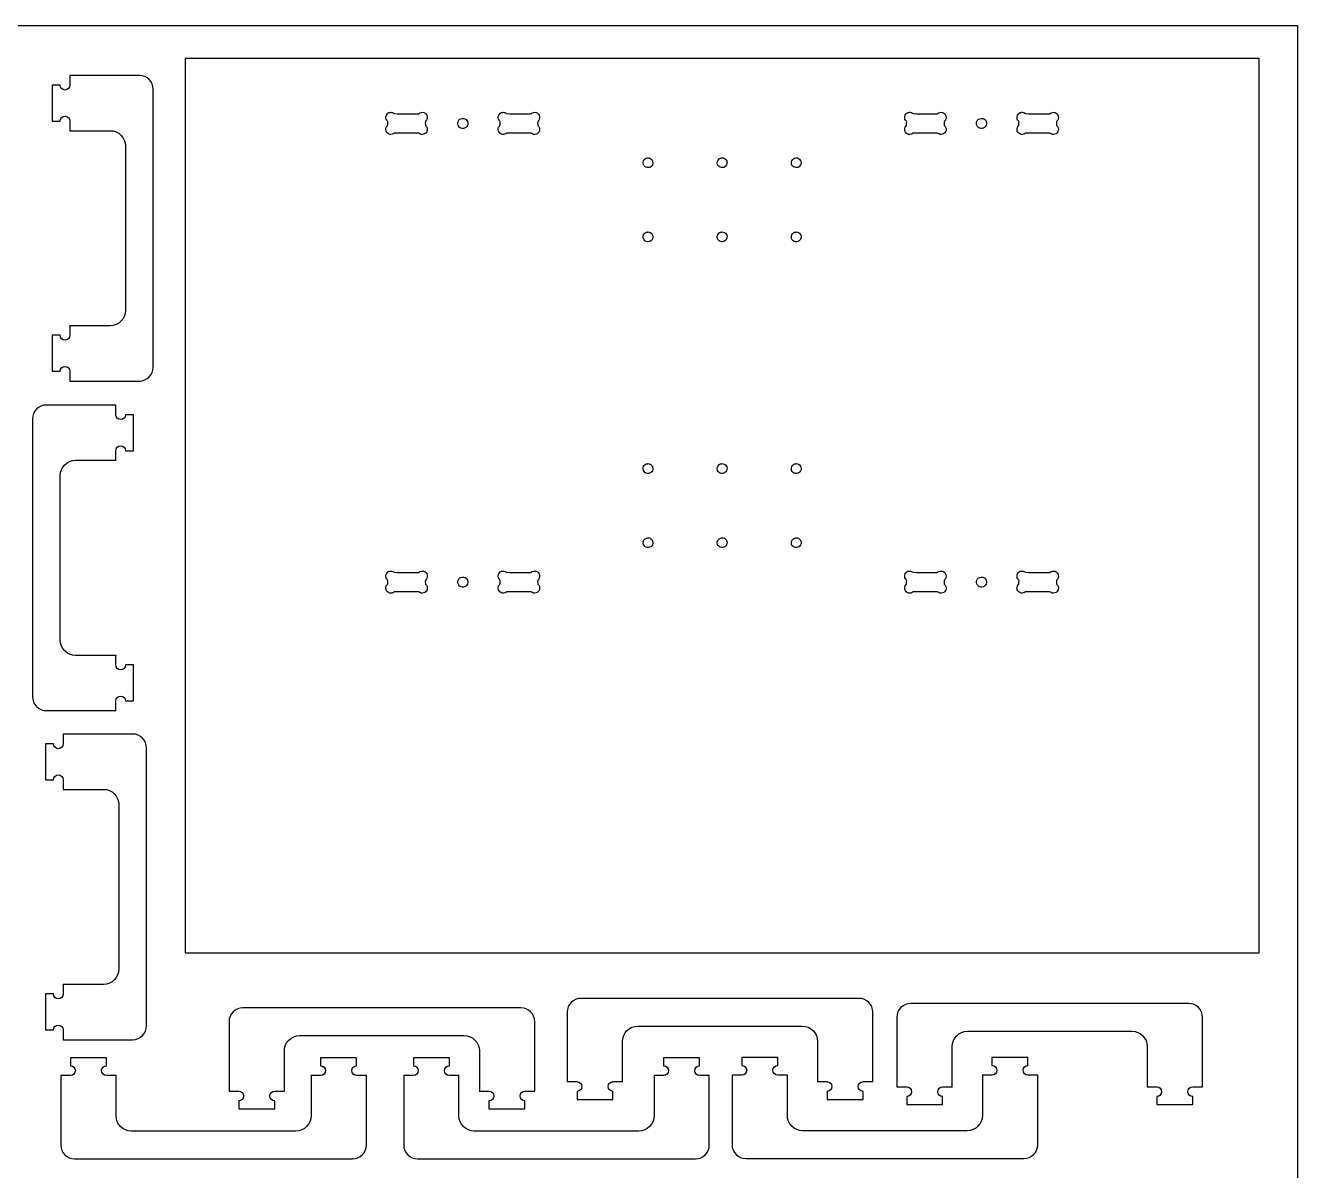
# Model space of a CAD drawing. Extents: x 0 to 4896, y 0 to 5028.
# Drawn here: x 1567 to 2439, y 1682 to 2467 of the extents above; entities that cross this region are included whole.
import ezdxf

# ---------------------------------------------------------------- set-up
doc = ezdxf.new("R2010")
doc.units = 0
doc.layers.add('Layer_1', color=7, linetype='CONTINUOUS')

msp = doc.modelspace()

# ---------------------------------------------------------------- linework, layer by layer
at = {"layer": 'Layer_1', "color": 3}
msp.add_lwpolyline([(0.635, 2467.488066), (2438.984285, 2467.488066), (2438.984285, 1248.338922), (0.635, 1248.338922), (0.635, 2467.488066)], dxfattribs=at)
at = {"layer": 'Layer_1', "color": 7}
for points in [[(2412.743262, 1835.228796), (2412.743262, 2444.590883), (2412.619649, 2444.714214), (2412.566874, 2444.767272), (1676.566822, 2444.767272), (1676.566822, 2444.767272)], [(1645.073644, 2433.244703), (1614.30239, 2433.244703), (1610.148644, 2433.244703), (1597.466142, 2433.244703), (1597.466142, 2426.515396), (1597.430864, 2426.515396)], [(1645.073644, 2433.244703), (1614.30239, 2433.244703), (1610.148644, 2433.244703), (1603.119335, 2433.244703)], [(1676.390433, 2441.212965), (1676.390433, 1831.851161)], [(1590.82517, 2426.515396), (1585.268779, 2426.515396), (1585.268779, 2401.909288), (1590.82517, 2401.909288)], [(1654.580864, 2233.237483), (1654.580864, 2423.737483)], [(1654.580864, 2233.237483), (1654.580864, 2423.737483)], [(1817.536822, 2407.927676), (1817.536822, 2407.928241)], [(1894.53043, 2407.927676), (1894.53043, 2407.928241)], [(2173.171874, 2407.927676), (2173.171874, 2407.928241)], [(2250.165765, 2407.927676), (2250.165765, 2407.928241)], [(1597.430864, 2401.909288), (1597.466142, 2401.909288), (1597.466142, 2395.179981), (1597.474608, 2395.179981), (1597.474608, 2395.338872), (1607.969606, 2395.338872), (1619.038079, 2395.338872), (1625.04405, 2395.338872)], [(1866.634739, 2403.799894), (1866.634739, 2403.800741)], [(2222.269791, 2403.799894), (2222.269791, 2403.800741)], [(1603.119335, 2395.338872), (1607.97017, 2395.338872), (1619.038644, 2395.338872), (1625.044615, 2395.338872)], [(1635.530582, 2384.852341), (1635.530582, 2272.122343)], [(1635.530864, 2384.852341), (1635.530864, 2272.122343)], [(1993.643488, 2376.706561), (1993.643488, 2376.707408)], [(2044.452124, 2376.706561), (2044.452124, 2376.707408)], [(2095.243262, 2376.706561), (2095.243262, 2376.707408)], [(1993.643488, 2325.906561), (1993.643488, 2325.907408)], [(2044.452124, 2325.906561), (2044.452124, 2325.907408)], [(2095.243262, 2325.906561), (2095.243262, 2325.907408)], [(1625.04405, 2261.636094), (1619.038079, 2261.636094), (1607.969606, 2261.636094), (1597.474608, 2261.636094), (1597.474608, 2261.794703), (1597.466142, 2261.794703), (1597.466142, 2255.065396), (1597.430864, 2255.065396)], [(1625.044615, 2261.636094), (1619.038644, 2261.636094), (1607.97017, 2261.636094), (1603.119335, 2261.636094)], [(1590.82517, 2255.065396), (1585.268779, 2255.065396), (1585.268779, 2230.459288), (1585.268779, 2230.459288)], [(1585.268779, 2230.459288), (1590.82517, 2230.459288)], [(1597.430864, 2230.459288), (1597.466142, 2230.459288), (1597.466142, 2223.729981), (1610.148644, 2223.729981), (1632.355864, 2223.729981), (1641.889613, 2223.729981), (1645.073644, 2223.729981)], [(1603.119335, 2223.729981), (1610.148644, 2223.729981), (1632.355864, 2223.729981), (1641.889613, 2223.729981), (1645.073644, 2223.729981)], [(1628.979639, 2200.559254), (1628.944362, 2200.559254), (1628.944362, 2207.288561), (1616.261859, 2207.288561), (1594.054639, 2207.288561), (1584.52089, 2207.288561), (1581.336859, 2207.288561)], [(1623.291168, 2207.288561), (1616.261859, 2207.288561), (1594.054639, 2207.288561), (1584.52089, 2207.288561), (1581.336859, 2207.288561)], [(1571.829639, 2197.781341), (1571.829639, 2007.281341)], [(1571.829639, 2197.781341), (1571.829639, 2007.281341)], [(1641.141724, 2200.559254), (1635.585333, 2200.559254)], [(1635.585333, 2175.953145), (1641.141724, 2175.953145), (1641.141724, 2200.559254), (1641.141724, 2200.559254)], [(1601.366453, 2169.38273), (1607.372424, 2169.38273), (1618.440897, 2169.38273), (1628.935895, 2169.38273), (1628.935895, 2169.223839), (1628.944362, 2169.223839), (1628.944362, 2175.953145), (1628.979639, 2175.953145)], [(1601.365888, 2169.38273), (1607.371859, 2169.38273), (1618.440333, 2169.38273), (1623.291168, 2169.38273)], [(1993.643488, 2167.086005), (1993.643488, 2167.086852)], [(2044.452124, 2167.086005), (2044.452124, 2167.086852)], [(2095.243262, 2167.086005), (2095.243262, 2167.086852)], [(1590.879639, 2046.166201), (1590.879639, 2158.896199)], [(1590.879922, 2046.166201), (1590.879922, 2158.896199)], [(1993.643488, 2116.286005), (1993.643488, 2116.286852)], [(2044.452124, 2116.286005), (2044.452124, 2116.286852)], [(2095.243262, 2116.286005), (2095.243262, 2116.286852)], [(1817.536822, 2093.496843), (1817.536822, 2093.497408)], [(1894.53043, 2093.496843), (1894.53043, 2093.497408)], [(2173.171874, 2093.496843), (2173.171874, 2093.497408)], [(2250.165765, 2093.496843), (2250.165765, 2093.497408)], [(1866.634739, 2089.369061), (1866.634739, 2089.369908)], [(2222.269791, 2089.369061), (2222.269791, 2089.369908)], [(1623.291168, 2035.679952), (1618.440333, 2035.679952), (1607.371859, 2035.679952), (1601.365888, 2035.679952)], [(1628.979639, 2029.109254), (1628.944362, 2029.109254), (1628.944362, 2035.838561), (1628.935895, 2035.838561), (1628.935895, 2035.679952), (1618.440897, 2035.679952), (1607.372424, 2035.679952), (1601.366453, 2035.679952)], [(1635.585333, 2004.503145), (1641.141724, 2004.503145), (1641.141724, 2029.109254), (1635.585333, 2029.109254)], [(1581.336859, 1997.773839), (1612.108113, 1997.773839), (1616.261859, 1997.773839), (1628.944362, 1997.773839), (1628.944362, 2004.503145), (1628.979639, 2004.503145)], [(1581.336859, 1997.773839), (1612.108113, 1997.773839), (1616.261859, 1997.773839), (1623.291168, 1997.773839)], [(1640.48217, 1981.733456), (1609.710917, 1981.733456), (1605.55717, 1981.733456), (1592.874668, 1981.733456), (1592.874668, 1975.00415), (1592.83939, 1975.00415)], [(1640.48217, 1981.733456), (1609.710917, 1981.733456), (1605.55717, 1981.733456), (1598.527862, 1981.733456)], [(1586.233697, 1975.00415), (1580.677306, 1975.00415), (1580.677306, 1950.398041), (1586.233697, 1950.398041)], [(1649.98939, 1781.726236), (1649.98939, 1972.226236)], [(1649.98939, 1781.726236), (1649.98939, 1972.226236)], [(1592.83939, 1950.398041), (1592.874668, 1950.398041), (1592.874668, 1943.668734), (1592.883135, 1943.668734), (1592.883135, 1943.827625), (1603.378415, 1943.827625), (1614.446606, 1943.827625), (1620.452859, 1943.827625)], [(1598.527862, 1943.827625), (1603.378697, 1943.827625), (1614.44717, 1943.827625), (1620.453142, 1943.827625)], [(1630.939108, 1933.341094), (1630.939108, 1820.611096)], [(1630.93939, 1933.341094), (1630.93939, 1820.611096)], [(1679.944739, 1831.674772), (2412.566874, 1831.674772)], [(1620.452859, 1810.124848), (1614.446606, 1810.124848), (1603.378415, 1810.124848), (1592.883135, 1810.124848), (1592.883135, 1810.283456), (1592.874668, 1810.283456), (1592.874668, 1803.55415), (1592.83939, 1803.55415)], [(1620.453142, 1810.124848), (1614.44717, 1810.124848), (1603.378697, 1810.124848), (1598.527862, 1810.124848)], [(1586.233697, 1803.55415), (1580.677306, 1803.55415), (1580.677306, 1778.948041), (1580.677306, 1778.948041)], [(2138.356404, 1800.554692), (1947.856319, 1800.554692)], [(2138.356404, 1800.554692), (1947.856319, 1800.554692)], [(2364.353751, 1797.017883), (2173.853751, 1797.017883)], [(2364.353751, 1797.017883), (2173.853751, 1797.017883)], [(1906.56495, 1794.079668), (1716.06495, 1794.079668)], [(1906.56495, 1794.079668), (1716.06495, 1794.079668)], [(1938.349099, 1791.047472), (1938.349099, 1760.276219), (1938.349099, 1756.122472), (1938.349099, 1743.43997), (1945.078406, 1743.43997), (1945.078406, 1743.404692)], [(1938.349099, 1791.047472), (1938.349099, 1760.276219), (1938.349099, 1756.122472), (1938.349099, 1749.093163)], [(2141.134543, 1743.404692), (2141.134543, 1743.43997), (2147.863793, 1743.43997), (2147.863793, 1756.122472), (2147.863793, 1778.329692), (2147.863793, 1787.863441), (2147.863793, 1791.047472)], [(2147.863793, 1749.093163), (2147.863793, 1756.122472), (2147.863793, 1778.329692), (2147.863793, 1787.863441), (2147.863793, 1791.047472)], [(1580.677306, 1778.948041), (1586.233697, 1778.948041)], [(1592.83939, 1778.948041), (1592.874668, 1778.948041), (1592.874668, 1772.218734), (1605.55717, 1772.218734), (1627.76439, 1772.218734), (1637.298139, 1772.218734), (1640.48217, 1772.218734)], [(1706.55773, 1784.572448), (1706.55773, 1753.801194), (1706.55773, 1749.647448), (1706.55773, 1736.964945), (1713.287037, 1736.964945), (1713.287037, 1736.929668)], [(1706.55773, 1784.572448), (1706.55773, 1753.801194), (1706.55773, 1749.647448), (1706.55773, 1742.618139)], [(1909.343146, 1736.929668), (1909.343146, 1736.964945), (1916.072453, 1736.964945), (1916.072453, 1749.647448), (1916.072453, 1771.854668), (1916.072453, 1781.388416), (1916.072453, 1784.572448)], [(1916.072453, 1742.618139), (1916.072453, 1749.647448), (1916.072453, 1771.854668), (1916.072453, 1781.388416), (1916.072453, 1784.572448)], [(1986.741462, 1781.504692), (2099.471488, 1781.504692)], [(1986.741462, 1781.50441), (2099.471488, 1781.50441)], [(2164.346418, 1787.510663), (2164.346418, 1756.73941), (2164.346418, 1752.585663), (2164.346418, 1739.903161), (2171.07564, 1739.903161), (2171.07564, 1739.867883)], [(2164.346418, 1787.510663), (2164.346418, 1756.73941), (2164.346418, 1752.585663), (2164.346418, 1745.556354)], [(2367.13189, 1739.867883), (2367.13189, 1739.903161), (2373.86114, 1739.903161), (2373.86114, 1752.585663), (2373.86114, 1774.792883), (2373.86114, 1784.326632), (2373.86114, 1787.510663)], [(2373.86114, 1745.556354), (2373.86114, 1752.585663), (2373.86114, 1774.792883), (2373.86114, 1784.326632), (2373.86114, 1787.510663)], [(1598.527862, 1772.218734), (1605.55717, 1772.218734), (1627.76439, 1772.218734), (1637.298139, 1772.218734), (1640.48217, 1772.218734)], [(1754.950093, 1775.029668), (1867.68009, 1775.029668)], [(1754.950093, 1775.029385), (1867.68009, 1775.029385)], [(1969.684515, 1743.404692), (1969.684515, 1743.43997), (1976.413822, 1743.43997), (1976.413822, 1743.448436), (1976.25493, 1743.448436), (1976.25493, 1753.943434), (1976.25493, 1765.011908), (1976.25493, 1771.017879)], [(1976.25493, 1749.093163), (1976.25493, 1753.943999), (1976.25493, 1765.01219), (1976.25493, 1771.018443)], [(2109.957793, 1771.017879), (2109.957793, 1765.011908), (2109.957793, 1753.943434), (2109.957793, 1743.448436), (2109.799071, 1743.448436), (2109.799071, 1743.43997), (2116.528293, 1743.43997), (2116.528293, 1743.404692)], [(2109.957793, 1771.018443), (2109.957793, 1765.01219), (2109.957793, 1753.943999), (2109.957793, 1749.093163)], [(2212.738695, 1777.967883), (2325.468834, 1777.967883)], [(2212.738695, 1777.967601), (2325.468834, 1777.967601)], [(1737.893146, 1736.929668), (1737.893146, 1736.964945), (1744.622453, 1736.964945), (1744.622453, 1736.973412), (1744.463562, 1736.973412), (1744.463562, 1747.46841), (1744.463562, 1758.536883), (1744.463562, 1764.542854)], [(1744.463562, 1742.618139), (1744.463562, 1747.468974), (1744.463562, 1758.537165), (1744.463562, 1764.543419)], [(1878.166339, 1764.542854), (1878.166339, 1758.536883), (1878.166339, 1747.46841), (1878.166339, 1736.973412), (1878.00773, 1736.973412), (1878.00773, 1736.964945), (1884.737037, 1736.964945), (1884.737037, 1736.929668)], [(1878.166339, 1764.543419), (1878.166339, 1758.537165), (1878.166339, 1747.468974), (1878.166339, 1742.618139)], [(2195.68189, 1739.867883), (2195.68189, 1739.903161), (2202.41114, 1739.903161), (2202.41114, 1739.911628), (2202.252362, 1739.911628), (2202.252362, 1750.406625), (2202.252362, 1761.475099), (2202.252362, 1767.48107)], [(2202.252362, 1745.556354), (2202.252362, 1750.40719), (2202.252362, 1761.475381), (2202.252362, 1767.481634)], [(2335.95514, 1767.48107), (2335.95514, 1761.475099), (2335.95514, 1750.406625), (2335.95514, 1739.911628), (2335.796418, 1739.911628), (2335.796418, 1739.903161), (2342.52564, 1739.903161), (2342.52564, 1739.867883)], [(2335.95514, 1767.481634), (2335.95514, 1761.475381), (2335.95514, 1750.40719), (2335.95514, 1745.556354)], [(1597.906973, 1759.844419), (1597.906973, 1754.28831)], [(1622.513082, 1754.28831), (1622.513082, 1759.844419), (1597.906973, 1759.844419), (1597.906973, 1759.844419)], [(1793.963082, 1754.28831), (1793.963082, 1759.844419), (1769.356973, 1759.844419), (1769.356973, 1754.28831)], [(1832.981997, 1759.844419), (1832.981997, 1754.28831)], [(1857.588106, 1754.28831), (1857.588106, 1759.844419), (1832.981997, 1759.844419), (1832.981997, 1759.844419)], [(2029.038106, 1754.28831), (2029.038106, 1759.844419), (2004.431997, 1759.844419), (2004.431997, 1754.28831)], [(2058.076797, 1760.073583), (2058.076797, 1754.517474)], [(2082.683047, 1754.517474), (2082.683047, 1760.073583), (2058.076797, 1760.073583), (2058.076797, 1760.073583)], [(2254.133047, 1754.517474), (2254.133047, 1760.073583), (2229.526797, 1760.073583), (2229.526797, 1754.517474)], [(1597.906973, 1747.682616), (1597.906973, 1747.647339), (1591.177666, 1747.647339), (1591.177666, 1734.964836), (1591.177666, 1712.757616), (1591.177666, 1703.223585), (1591.177666, 1700.039836)], [(1629.083779, 1720.069148), (1629.083779, 1726.075401), (1629.083779, 1737.143592), (1629.083779, 1747.638872), (1629.242388, 1747.638872), (1629.242388, 1747.647339), (1622.513082, 1747.647339), (1622.513082, 1747.682616)], [(1769.356973, 1747.682616), (1769.356973, 1747.647339), (1762.627666, 1747.647339), (1762.627666, 1747.638872), (1762.786557, 1747.638872), (1762.786557, 1737.143592), (1762.786557, 1726.075401), (1762.786557, 1720.069148)], [(1800.692388, 1700.039836), (1800.692388, 1730.810808), (1800.692388, 1734.964836), (1800.692388, 1747.647339), (1793.963082, 1747.647339), (1793.963082, 1747.682616)], [(1832.981997, 1747.682616), (1832.981997, 1747.647339), (1826.25269, 1747.647339), (1826.25269, 1734.964836), (1826.25269, 1712.757616), (1826.25269, 1703.223585), (1826.25269, 1700.039836)], [(1864.158804, 1720.069148), (1864.158804, 1726.075401), (1864.158804, 1737.143592), (1864.158804, 1747.638872), (1864.317413, 1747.638872), (1864.317413, 1747.647339), (1857.588106, 1747.647339), (1857.588106, 1747.682616)], [(2004.431997, 1747.682616), (2004.431997, 1747.647339), (1997.70269, 1747.647339), (1997.70269, 1747.638872), (1997.861582, 1747.638872), (1997.861582, 1737.143592), (1997.861582, 1726.075401), (1997.861582, 1720.069148)], [(2035.767413, 1700.039836), (2035.767413, 1730.810808), (2035.767413, 1734.964836), (2035.767413, 1747.647339), (2029.038106, 1747.647339), (2029.038106, 1747.682616)], [(2058.076797, 1747.911499), (2058.076797, 1747.876221), (2051.347547, 1747.876221), (2051.347547, 1735.194001), (2051.347547, 1712.986499), (2051.347547, 1703.45275), (2051.347547, 1700.269001)], [(2089.253547, 1720.298312), (2089.253547, 1726.304283), (2089.253547, 1737.372756), (2089.253547, 1747.867754), (2089.412269, 1747.867754), (2089.412269, 1747.876221), (2082.683047, 1747.876221), (2082.683047, 1747.911499)], [(2229.526797, 1747.911499), (2229.526797, 1747.876221), (2222.797547, 1747.876221), (2222.797547, 1747.867754), (2222.956325, 1747.867754), (2222.956325, 1737.372756), (2222.956325, 1726.304283), (2222.956325, 1720.298312)], [(2260.862269, 1700.269001), (2260.862269, 1731.039972), (2260.862269, 1735.194001), (2260.862269, 1747.876221), (2254.133047, 1747.876221), (2254.133047, 1747.911499)], [(1591.177666, 1741.993863), (1591.177666, 1734.964836), (1591.177666, 1712.757616), (1591.177666, 1703.223585), (1591.177666, 1700.039836)], [(1629.083779, 1720.068865), (1629.083779, 1726.074836), (1629.083779, 1737.14331), (1629.083779, 1741.993863)], [(1762.786557, 1741.993863), (1762.786557, 1737.14331), (1762.786557, 1726.074836), (1762.786557, 1720.068865)], [(1800.692388, 1700.039836), (1800.692388, 1730.810808), (1800.692388, 1734.964836), (1800.692388, 1741.993863)], [(1826.25269, 1741.993863), (1826.25269, 1734.964836), (1826.25269, 1712.757616), (1826.25269, 1703.223585), (1826.25269, 1700.039836)], [(1864.158804, 1720.068865), (1864.158804, 1726.074836), (1864.158804, 1737.14331), (1864.158804, 1741.993863)], [(1945.078406, 1736.798999), (1945.078406, 1731.242608), (1969.684515, 1731.242608), (1969.684515, 1736.798999)], [(1997.861582, 1741.993863), (1997.861582, 1737.14331), (1997.861582, 1726.074836), (1997.861582, 1720.068865)], [(2035.767413, 1700.039836), (2035.767413, 1730.810808), (2035.767413, 1734.964836), (2035.767413, 1741.993863)], [(2051.347547, 1742.223028), (2051.347547, 1735.194001), (2051.347547, 1712.986499), (2051.347547, 1703.45275), (2051.347547, 1700.269001)], [(2089.253547, 1720.29803), (2089.253547, 1726.304001), (2089.253547, 1737.372474), (2089.253547, 1742.223028)], [(2116.528293, 1736.798999), (2116.528293, 1731.242608), (2141.134543, 1731.242608), (2141.134543, 1731.242608)], [(2141.134543, 1731.242608), (2141.134543, 1736.798999)], [(2222.956325, 1742.223028), (2222.956325, 1737.372474), (2222.956325, 1726.304001), (2222.956325, 1720.29803)], [(2260.862269, 1700.269001), (2260.862269, 1731.039972), (2260.862269, 1735.194001), (2260.862269, 1742.223028)], [(1713.287037, 1730.323974), (1713.287037, 1724.767583), (1737.893146, 1724.767583), (1737.893146, 1730.323974)], [(1884.737037, 1730.323974), (1884.737037, 1724.767583), (1909.343146, 1724.767583), (1909.343146, 1724.767583)], [(1909.343146, 1724.767583), (1909.343146, 1730.323974)], [(2171.07564, 1733.26219), (2171.07564, 1727.705799), (2195.68189, 1727.705799), (2195.68189, 1733.26219)], [(2342.52564, 1733.26219), (2342.52564, 1727.705799), (2367.13189, 1727.705799), (2367.13189, 1727.705799)], [(2367.13189, 1727.705799), (2367.13189, 1733.26219)], [(1752.300026, 1709.582899), (1639.570028, 1709.582899)], [(1752.300026, 1709.582616), (1639.570028, 1709.582616)], [(1987.37505, 1709.582899), (1874.645053, 1709.582899)], [(1987.37505, 1709.582616), (1874.645053, 1709.582616)], [(2212.469992, 1709.812063), (2099.739853, 1709.812063)], [(2212.469992, 1709.811499), (2099.739853, 1709.811499)], [(1600.685168, 1690.532616), (1791.185168, 1690.532616)], [(1600.685168, 1690.532616), (1791.185168, 1690.532616)], [(1835.760193, 1690.532616), (2026.260193, 1690.532616)], [(1835.760193, 1690.532616), (2026.260193, 1690.532616)], [(2060.854936, 1690.761499), (2251.354936, 1690.761499)], [(2060.854936, 1690.761499), (2251.354936, 1690.761499)]]:
    msp.add_lwpolyline(points, dxfattribs=at)
for points in [[(1676.566822, 2444.767272), (1676.153366, 2443.729259), (1676.509248, 2442.372899), (1676.390433, 2441.212965)], [(1654.580864, 2423.737483), (1654.580864, 2429.003185), (1650.339346, 2433.244703), (1645.073644, 2433.244703)], [(1654.580864, 2423.737483), (1654.580864, 2429.003185), (1650.339346, 2433.244703), (1645.073644, 2433.244703)], [(1594.123502, 2423.208316), (1592.294419, 2423.208316), (1590.82517, 2424.686314), (1590.82517, 2426.515396)], [(1597.430864, 2426.515396), (1597.430864, 2424.686314), (1595.952866, 2423.208316), (1594.123502, 2423.208316)], [(1814.635295, 2402.504494), (1813.145726, 2404.527745), (1814.638117, 2407.780074), (1817.175295, 2407.910743)], [(1817.175295, 2407.910743), (1817.295804, 2407.924854), (1817.415748, 2407.927676), (1817.536822, 2407.927676)], [(1817.536822, 2407.928241), (1818.385182, 2407.928241), (1819.233259, 2407.607354), (1819.856406, 2407.028799)], [(1819.856406, 2407.028799), (1825.380906, 2406.884583), (1831.006159, 2407.009043), (1836.569324, 2406.966992)], [(1836.569324, 2406.966992), (1837.503762, 2407.865588), (1838.959464, 2408.184216), (1840.176406, 2407.716574)], [(1840.176406, 2407.716574), (1842.575859, 2406.966428), (1843.23767, 2403.506101), (1841.349322, 2401.895741)], [(1891.637653, 2402.513243), (1890.145826, 2404.53339), (1891.640475, 2407.779792), (1894.168904, 2407.910743)], [(1894.168904, 2407.910743), (1894.289695, 2407.924854), (1894.409357, 2407.927676), (1894.53043, 2407.927676)], [(1894.53043, 2407.928241), (1895.379073, 2407.928241), (1896.22715, 2407.607354), (1896.850015, 2407.028799)], [(1896.850015, 2407.028799), (1902.377619, 2406.884583), (1908.005695, 2407.009043), (1913.571682, 2406.966992)], [(1913.571682, 2406.966992), (1914.506684, 2407.868974), (1915.96295, 2408.181959), (1917.178764, 2407.716574)], [(1917.178764, 2407.716574), (1919.570033, 2406.95909), (1920.23015, 2403.504125), (1918.343213, 2401.895741)], [(2170.270347, 2402.504494), (2168.780778, 2404.527745), (2170.273169, 2407.780074), (2172.810347, 2407.910743)], [(2172.810347, 2407.910743), (2172.930856, 2407.924854), (2173.0508, 2407.927676), (2173.171874, 2407.927676)], [(2173.171874, 2407.928241), (2174.020234, 2407.928241), (2174.868311, 2407.607354), (2175.491458, 2407.028799)], [(2175.491458, 2407.028799), (2181.015958, 2406.884583), (2186.641494, 2407.009043), (2192.204094, 2406.966992)], [(2192.204094, 2406.966992), (2193.096762, 2407.819585), (2194.463282, 2408.163896), (2195.643818, 2407.769632)], [(2195.643818, 2407.769632), (2198.155031, 2407.135479), (2198.929449, 2403.547588), (2196.984374, 2401.895741)], [(2247.272987, 2402.513243), (2245.780596, 2404.53339), (2247.275809, 2407.779792), (2249.803956, 2407.910743)], [(2249.803956, 2407.910743), (2249.924747, 2407.924854), (2250.044409, 2407.927676), (2250.165765, 2407.927676)], [(2250.165765, 2407.928241), (2251.014125, 2407.928241), (2251.862202, 2407.607354), (2252.485067, 2407.028799)], [(2252.485067, 2407.028799), (2258.012671, 2406.884583), (2263.640747, 2407.009043), (2269.206734, 2406.966992)], [(2269.206734, 2406.966992), (2270.141454, 2407.865588), (2271.597156, 2408.184216), (2272.814098, 2407.716574)], [(2272.814098, 2407.716574), (2275.20452, 2406.95909), (2275.865202, 2403.504125), (2273.977982, 2401.895741)], [(1590.82517, 2401.909288), (1590.82517, 2403.738652), (1592.294419, 2405.21665), (1594.123502, 2405.21665)], [(1594.123502, 2405.21665), (1595.952866, 2405.21665), (1597.430864, 2403.738652), (1597.430864, 2401.909288)], [(1816.663626, 2392.838383), (1814.231999, 2393.336505), (1813.206686, 2396.640481), (1814.864459, 2398.456299)], [(1815.376128, 2400.81991), (1815.642546, 2401.608721), (1815.035204, 2401.966296), (1814.635295, 2402.504494)], [(1814.864459, 2398.456299), (1815.699555, 2398.963734), (1815.282995, 2399.991023), (1815.376128, 2400.81991)], [(1841.349322, 2401.895741), (1840.818179, 2401.121888), (1841.285822, 2399.888859), (1841.128906, 2398.941439)], [(1841.128906, 2398.941439), (1842.15563, 2398.158836), (1842.661937, 2396.76861), (1842.389875, 2395.501714)], [(1863.979875, 2398.26213), (1862.333673, 2400.265061), (1863.818444, 2403.633665), (1866.396544, 2403.774494)], [(1869.942102, 2398.994214), (1869.057899, 2396.573594), (1865.41441, 2396.121192), (1863.979875, 2398.26213)], [(1866.396544, 2403.774494), (1866.475848, 2403.785783), (1866.556282, 2403.797072), (1866.634739, 2403.799894)], [(1866.634739, 2403.800741), (1869.063262, 2403.939876), (1870.960077, 2401.258201), (1869.942102, 2398.994214)], [(1893.816126, 2392.803105), (1891.305477, 2393.194265), (1890.16163, 2396.591656), (1891.85835, 2398.44755)], [(1892.369737, 2400.828659), (1892.630228, 2401.611261), (1892.039819, 2401.969683), (1891.637653, 2402.513243)], [(1891.85835, 2398.44755), (1892.689495, 2398.974176), (1892.279144, 2399.990176), (1892.369737, 2400.828659)], [(1918.343213, 2401.895741), (1917.811788, 2401.121888), (1918.27943, 2399.888859), (1918.122515, 2398.941439)], [(1918.122515, 2398.941439), (1919.194113, 2398.126099), (1919.693646, 2396.650076), (1919.348488, 2395.343105)], [(2172.298678, 2392.838383), (2169.867051, 2393.336505), (2168.841738, 2396.640481), (2170.499511, 2398.456299)], [(2171.01118, 2400.81991), (2171.277598, 2401.608721), (2170.670256, 2401.966296), (2170.270347, 2402.504494)], [(2170.499511, 2398.456299), (2171.334607, 2398.963734), (2170.918047, 2399.991023), (2171.01118, 2400.81991)], [(2196.984374, 2401.895741), (2196.453231, 2401.121888), (2196.920874, 2399.889141), (2196.763958, 2398.941439)], [(2196.763958, 2398.941439), (2197.791811, 2398.158554), (2198.295014, 2396.769456), (2198.025209, 2395.501714)], [(2219.615209, 2398.26213), (2217.968442, 2400.265061), (2219.453496, 2403.633665), (2222.031596, 2403.774494)], [(2225.576871, 2398.994214), (2224.692951, 2396.573594), (2221.04918, 2396.121192), (2219.615209, 2398.26213)], [(2222.031596, 2403.774494), (2222.1109, 2403.785783), (2222.191334, 2403.797072), (2222.269791, 2403.799894)], [(2222.269791, 2403.800741), (2224.698314, 2403.939876), (2226.595411, 2401.258201), (2225.576871, 2398.994214)], [(2249.451178, 2392.803105), (2246.940529, 2393.194265), (2245.796682, 2396.591656), (2247.493402, 2398.44755)], [(2248.004789, 2400.828659), (2248.26528, 2401.611261), (2247.674589, 2401.969683), (2247.272987, 2402.513243)], [(2247.493402, 2398.44755), (2248.324547, 2398.974176), (2247.914196, 2399.990176), (2248.004789, 2400.828659)], [(2273.977982, 2401.895741), (2273.44684, 2401.121888), (2273.914482, 2399.888859), (2273.757567, 2398.941439)], [(2273.757567, 2398.941439), (2274.829165, 2398.126099), (2275.328698, 2396.650076), (2274.98354, 2395.343105)], [(1625.04405, 2395.338872), (1630.855288, 2395.338872), (1635.530582, 2390.663579), (1635.530582, 2384.852341)], [(1625.044615, 2395.338872), (1630.855853, 2395.338872), (1635.530864, 2390.663579), (1635.530864, 2384.852341)], [(1819.944459, 2393.693799), (1819.099768, 2392.882692), (1817.821302, 2392.532454), (1816.663626, 2392.838383)], [(1836.639879, 2393.631992), (1831.120742, 2393.776208), (1825.501697, 2393.651748), (1819.944459, 2393.693799)], [(1842.389875, 2395.501714), (1841.991377, 2392.935185), (1838.447795, 2391.814481), (1836.639879, 2393.631992)], [(1896.93835, 2393.693799), (1896.130913, 2392.921639), (1894.932597, 2392.561523), (1893.816126, 2392.803105)], [(1913.642237, 2393.631992), (1908.120842, 2393.776208), (1902.49841, 2393.651748), (1896.93835, 2393.693799)], [(1919.348488, 2395.343105), (1918.841899, 2392.870556), (1915.40415, 2391.864716), (1913.642237, 2393.631992)], [(2175.579511, 2393.693799), (2174.73482, 2392.882692), (2173.456354, 2392.532454), (2172.298678, 2392.838383)], [(2192.274649, 2393.631992), (2186.756076, 2393.776208), (2181.136749, 2393.651748), (2175.579511, 2393.693799)], [(2198.025209, 2395.501714), (2197.625865, 2392.935185), (2194.082847, 2391.814481), (2192.274649, 2393.631992)], [(2252.573402, 2393.693799), (2251.765965, 2392.921639), (2250.567649, 2392.561523), (2249.451178, 2392.803105)], [(2269.277289, 2393.631992), (2263.755894, 2393.776208), (2258.133462, 2393.651748), (2252.573402, 2393.693799)], [(2274.98354, 2395.343105), (2274.476951, 2392.870556), (2271.039202, 2391.864716), (2269.277289, 2393.631992)], [(1991.06821, 2371.345185), (1989.459544, 2373.27107), (1990.913553, 2376.551056), (1993.405293, 2376.681161)], [(1996.76543, 2371.900881), (1995.842564, 2369.665681), (1992.406508, 2369.332659), (1991.06821, 2371.345185)], [(1993.405293, 2376.681161), (1993.484315, 2376.69245), (1993.565595, 2376.703739), (1993.643488, 2376.706561)], [(1993.643488, 2376.707408), (1996.056206, 2376.849083), (1997.924517, 2374.094594), (1996.76543, 2371.900881)], [(2041.876846, 2371.345185), (2040.267615, 2373.269659), (2041.720778, 2376.551056), (2044.214211, 2376.681161)], [(2047.57432, 2371.900881), (2046.650889, 2369.665681), (2043.215144, 2369.332659), (2041.876846, 2371.345185)], [(2044.214211, 2376.681161), (2044.292951, 2376.69245), (2044.374513, 2376.703739), (2044.452124, 2376.706561)], [(2044.452124, 2376.707408), (2046.864532, 2376.849083), (2048.732758, 2374.094594), (2047.57432, 2371.900881)], [(2092.667985, 2371.345185), (2091.059318, 2373.27107), (2092.513327, 2376.551056), (2095.005067, 2376.681161)], [(2098.365205, 2371.900881), (2097.442338, 2369.665681), (2094.006282, 2369.332659), (2092.667985, 2371.345185)], [(2095.005067, 2376.681161), (2095.084089, 2376.69245), (2095.165369, 2376.703739), (2095.243262, 2376.706561)], [(2095.243262, 2376.707408), (2097.65598, 2376.849083), (2099.524291, 2374.094594), (2098.365205, 2371.900881)], [(1991.06821, 2320.545185), (1989.459544, 2322.47107), (1990.913553, 2325.751056), (1993.405293, 2325.881161)], [(1996.76543, 2321.100881), (1995.842564, 2318.865681), (1992.406508, 2318.532659), (1991.06821, 2320.545185)], [(1993.405293, 2325.881161), (1993.484315, 2325.89245), (1993.565595, 2325.903739), (1993.643488, 2325.906561)], [(1993.643488, 2325.907408), (1996.056206, 2326.049083), (1997.924517, 2323.294594), (1996.76543, 2321.100881)], [(2041.876846, 2320.545185), (2040.267615, 2322.469659), (2041.720778, 2325.751056), (2044.214211, 2325.881161)], [(2047.57432, 2321.100881), (2046.650889, 2318.865681), (2043.215144, 2318.532659), (2041.876846, 2320.545185)], [(2044.214211, 2325.881161), (2044.292951, 2325.89245), (2044.374513, 2325.903739), (2044.452124, 2325.906561)], [(2044.452124, 2325.907408), (2046.864532, 2326.049083), (2048.732758, 2323.294594), (2047.57432, 2321.100881)], [(2092.667985, 2320.545185), (2091.059318, 2322.47107), (2092.513327, 2325.751056), (2095.005067, 2325.881161)], [(2098.365205, 2321.100881), (2097.442338, 2318.865681), (2094.006282, 2318.532659), (2092.667985, 2320.545185)], [(2095.005067, 2325.881161), (2095.084089, 2325.89245), (2095.165369, 2325.903739), (2095.243262, 2325.906561)], [(2095.243262, 2325.907408), (2097.65598, 2326.049083), (2099.524291, 2323.294594), (2098.365205, 2321.100881)], [(1635.530582, 2272.122343), (1635.530582, 2266.311105), (1630.855288, 2261.636094), (1625.04405, 2261.636094)], [(1635.530864, 2272.122343), (1635.530864, 2266.311105), (1630.855853, 2261.635812), (1625.044615, 2261.636094)], [(1594.123502, 2251.758316), (1592.294419, 2251.758316), (1590.82517, 2253.236314), (1590.82517, 2255.065396)], [(1597.430864, 2255.065396), (1597.430864, 2253.236314), (1595.952866, 2251.758316), (1594.123502, 2251.758316)], [(1590.82517, 2230.459288), (1590.82517, 2232.288652), (1592.294419, 2233.76665), (1594.123502, 2233.76665)], [(1594.123502, 2233.76665), (1595.952866, 2233.76665), (1597.430864, 2232.288652), (1597.430864, 2230.459288)], [(1645.073644, 2223.729981), (1650.339346, 2223.729981), (1654.580864, 2227.971499), (1654.580864, 2233.237483)], [(1645.073644, 2223.729981), (1650.339346, 2223.729981), (1654.580864, 2227.971499), (1654.580864, 2233.237483)], [(1581.336859, 2207.288561), (1576.071157, 2207.288561), (1571.829639, 2203.047043), (1571.829639, 2197.781341)], [(1581.336859, 2207.288561), (1576.071157, 2207.288561), (1571.829639, 2203.047043), (1571.829639, 2197.781341)], [(1632.287002, 2197.252174), (1630.457637, 2197.252174), (1628.979639, 2198.730172), (1628.979639, 2200.559254)], [(1635.585333, 2200.559254), (1635.585333, 2198.730172), (1634.116366, 2197.252174), (1632.287002, 2197.252174)], [(1628.979639, 2175.953145), (1628.979639, 2177.78251), (1630.457637, 2179.260508), (1632.287002, 2179.260508)], [(1632.287002, 2179.260508), (1634.116084, 2179.260508), (1635.585333, 2177.78251), (1635.585333, 2175.953145)], [(1590.879639, 2158.896199), (1590.879639, 2164.707436), (1595.55465, 2169.38273), (1601.365888, 2169.38273)], [(1590.879922, 2158.896199), (1590.879922, 2164.707436), (1595.555215, 2169.38273), (1601.366453, 2169.38273)], [(1991.06821, 2161.72463), (1989.459544, 2163.650514), (1990.913553, 2166.930501), (1993.405293, 2167.060605)], [(1993.405293, 2167.060605), (1993.484315, 2167.071894), (1993.565595, 2167.083183), (1993.643488, 2167.086005)], [(1993.643488, 2167.086852), (1996.056206, 2167.228528), (1997.924517, 2164.474039), (1996.76543, 2162.280325)], [(2041.876846, 2161.72463), (2040.267615, 2163.649103), (2041.720778, 2166.930501), (2044.214211, 2167.060605)], [(2044.214211, 2167.060605), (2044.292951, 2167.071894), (2044.374513, 2167.083183), (2044.452124, 2167.086005)], [(2044.452124, 2167.086852), (2046.864532, 2167.228528), (2048.732758, 2164.474039), (2047.57432, 2162.280325)], [(2092.667985, 2161.72463), (2091.059318, 2163.650514), (2092.513327, 2166.930501), (2095.005067, 2167.060605)], [(2095.005067, 2167.060605), (2095.084089, 2167.071894), (2095.165369, 2167.083183), (2095.243262, 2167.086005)], [(2095.243262, 2167.086852), (2097.65598, 2167.228528), (2099.524291, 2164.474039), (2098.365205, 2162.280325)], [(1996.76543, 2162.280325), (1995.842564, 2160.045125), (1992.406508, 2159.712103), (1991.06821, 2161.72463)], [(2047.57432, 2162.280325), (2046.650889, 2160.045125), (2043.215144, 2159.712103), (2041.876846, 2161.72463)], [(2098.365205, 2162.280325), (2097.442338, 2160.045125), (2094.006282, 2159.712103), (2092.667985, 2161.72463)], [(1991.06821, 2110.92463), (1989.459544, 2112.850514), (1990.913553, 2116.130501), (1993.405293, 2116.260605)], [(1996.76543, 2111.480325), (1995.842564, 2109.245125), (1992.406508, 2108.912103), (1991.06821, 2110.92463)], [(1993.405293, 2116.260605), (1993.484315, 2116.271894), (1993.565595, 2116.283183), (1993.643488, 2116.286005)], [(1993.643488, 2116.286852), (1996.056206, 2116.428528), (1997.924517, 2113.674039), (1996.76543, 2111.480325)], [(2041.876846, 2110.92463), (2040.267615, 2112.849103), (2041.720778, 2116.130501), (2044.214211, 2116.260605)], [(2047.57432, 2111.480325), (2046.650889, 2109.245125), (2043.215144, 2108.912103), (2041.876846, 2110.92463)], [(2044.214211, 2116.260605), (2044.292951, 2116.271894), (2044.374513, 2116.283183), (2044.452124, 2116.286005)], [(2044.452124, 2116.286852), (2046.864532, 2116.428528), (2048.732758, 2113.674039), (2047.57432, 2111.480325)], [(2092.667985, 2110.92463), (2091.059318, 2112.850514), (2092.513327, 2116.130501), (2095.005067, 2116.260605)], [(2098.365205, 2111.480325), (2097.442338, 2109.245125), (2094.006282, 2108.912103), (2092.667985, 2110.92463)], [(2095.005067, 2116.260605), (2095.084089, 2116.271894), (2095.165369, 2116.283183), (2095.243262, 2116.286005)], [(2095.243262, 2116.286852), (2097.65598, 2116.428528), (2099.524291, 2113.674039), (2098.365205, 2111.480325)], [(1814.635295, 2088.073661), (1813.145726, 2090.096912), (1814.638117, 2093.349241), (1817.175295, 2093.47991)], [(1817.175295, 2093.47991), (1817.295804, 2093.494021), (1817.415748, 2093.496843), (1817.536822, 2093.496843)], [(1817.536822, 2093.497408), (1818.385182, 2093.497408), (1819.233259, 2093.176521), (1819.856406, 2092.597965)], [(1836.569324, 2092.536159), (1837.503762, 2093.434754), (1838.959464, 2093.753383), (1840.176406, 2093.285741)], [(1840.176406, 2093.285741), (1842.575859, 2092.535594), (1843.23767, 2089.075268), (1841.349322, 2087.464908)], [(1891.637653, 2088.08241), (1890.145826, 2090.102556), (1891.640475, 2093.348959), (1894.168904, 2093.47991)], [(1894.168904, 2093.47991), (1894.289695, 2093.494021), (1894.409357, 2093.496843), (1894.53043, 2093.496843)], [(1894.53043, 2093.497408), (1895.379073, 2093.497408), (1896.22715, 2093.176521), (1896.850015, 2092.597965)], [(1913.571682, 2092.536159), (1914.506684, 2093.438141), (1915.96295, 2093.751408), (1917.178764, 2093.285741)], [(1917.178764, 2093.285741), (1919.570033, 2092.528256), (1920.23015, 2089.073292), (1918.343213, 2087.464908)], [(2170.270347, 2088.073661), (2168.780778, 2090.096912), (2170.273169, 2093.349241), (2172.810347, 2093.47991)], [(2172.810347, 2093.47991), (2172.930856, 2093.494021), (2173.0508, 2093.496843), (2173.171874, 2093.496843)], [(2173.171874, 2093.497408), (2174.020234, 2093.497408), (2174.868311, 2093.176521), (2175.491458, 2092.597965)], [(2192.204094, 2092.536159), (2193.096762, 2093.388752), (2194.463282, 2093.733063), (2195.643818, 2093.338799)], [(2195.643818, 2093.338799), (2198.155031, 2092.704645), (2198.929449, 2089.116754), (2196.984374, 2087.464908)], [(2247.272987, 2088.08241), (2245.780596, 2090.102556), (2247.275809, 2093.348959), (2249.803956, 2093.47991)], [(2249.803956, 2093.47991), (2249.924747, 2093.494021), (2250.044409, 2093.496843), (2250.165765, 2093.496843)], [(2250.165765, 2093.497408), (2251.014125, 2093.497408), (2251.862202, 2093.176521), (2252.485067, 2092.597965)], [(2269.206734, 2092.536159), (2270.141454, 2093.434754), (2271.597156, 2093.753383), (2272.814098, 2093.285741)], [(2272.814098, 2093.285741), (2275.20452, 2092.528256), (2275.865202, 2089.073292), (2273.977982, 2087.464908)], [(1815.376128, 2086.389076), (1815.642546, 2087.177888), (1815.035204, 2087.535463), (1814.635295, 2088.073661)], [(1814.864459, 2084.025465), (1815.699555, 2084.532901), (1815.282995, 2085.56019), (1815.376128, 2086.389076)], [(1819.856406, 2092.597965), (1825.380906, 2092.45375), (1831.006159, 2092.57821), (1836.569324, 2092.536159)], [(1841.349322, 2087.464908), (1840.818179, 2086.691054), (1841.285822, 2085.458308), (1841.128906, 2084.510605)], [(1841.128906, 2084.510605), (1842.15563, 2083.728003), (1842.661937, 2082.337776), (1842.389875, 2081.070881)], [(1863.979875, 2083.831296), (1862.333673, 2085.834228), (1863.818444, 2089.202832), (1866.396544, 2089.343661)], [(1869.942102, 2084.563381), (1869.057899, 2082.142761), (1865.41441, 2081.690076), (1863.979875, 2083.831296)], [(1866.396544, 2089.343661), (1866.475848, 2089.35495), (1866.556282, 2089.366239), (1866.634739, 2089.369061)], [(1866.634739, 2089.369908), (1869.063262, 2089.509043), (1870.960077, 2086.827368), (1869.942102, 2084.563381)], [(1892.369737, 2086.397825), (1892.630228, 2087.180428), (1892.039819, 2087.53885), (1891.637653, 2088.08241)], [(1891.85835, 2084.016716), (1892.689495, 2084.543343), (1892.279144, 2085.559343), (1892.369737, 2086.397825)], [(1896.850015, 2092.597965), (1902.377619, 2092.45375), (1908.005695, 2092.57821), (1913.571682, 2092.536159)], [(1918.343213, 2087.464908), (1917.811788, 2086.691054), (1918.27943, 2085.458308), (1918.122515, 2084.510605)], [(1918.122515, 2084.510605), (1919.194113, 2083.695265), (1919.693646, 2082.219243), (1919.348488, 2080.912272)], [(2171.01118, 2086.389076), (2171.277598, 2087.177888), (2170.670256, 2087.535463), (2170.270347, 2088.073661)], [(2170.499511, 2084.025465), (2171.334607, 2084.532901), (2170.918047, 2085.56019), (2171.01118, 2086.389076)], [(2175.491458, 2092.597965), (2181.015958, 2092.45375), (2186.641494, 2092.57821), (2192.204094, 2092.536159)], [(2196.984374, 2087.464908), (2196.453231, 2086.691054), (2196.920874, 2085.458308), (2196.763958, 2084.510605)], [(2196.763958, 2084.510605), (2197.791811, 2083.727721), (2198.295014, 2082.338623), (2198.025209, 2081.070881)], [(2219.615209, 2083.831296), (2217.968442, 2085.834228), (2219.453496, 2089.202832), (2222.031596, 2089.343661)], [(2225.576871, 2084.563381), (2224.692951, 2082.142761), (2221.04918, 2081.690076), (2219.615209, 2083.831296)], [(2222.031596, 2089.343661), (2222.1109, 2089.35495), (2222.191334, 2089.366239), (2222.269791, 2089.369061)], [(2222.269791, 2089.369908), (2224.698314, 2089.509043), (2226.595411, 2086.827368), (2225.576871, 2084.563381)], [(2248.004789, 2086.397825), (2248.26528, 2087.180428), (2247.674589, 2087.53885), (2247.272987, 2088.08241)], [(2247.493402, 2084.016716), (2248.324547, 2084.543343), (2247.914196, 2085.559343), (2248.004789, 2086.397825)], [(2252.485067, 2092.597965), (2258.012671, 2092.45375), (2263.640747, 2092.57821), (2269.206734, 2092.536159)], [(2273.977982, 2087.464908), (2273.44684, 2086.691054), (2273.914482, 2085.458308), (2273.757567, 2084.510605)], [(2273.757567, 2084.510605), (2274.829165, 2083.695265), (2275.328698, 2082.219243), (2274.98354, 2080.912272)], [(1816.663626, 2078.40755), (1814.231999, 2078.905672), (1813.206686, 2082.209648), (1814.864459, 2084.025465)], [(1819.944459, 2079.262965), (1819.099768, 2078.451859), (1817.821302, 2078.101621), (1816.663626, 2078.40755)], [(1836.639879, 2079.201159), (1831.120742, 2079.345374), (1825.501697, 2079.220914), (1819.944459, 2079.262965)], [(1842.389875, 2081.070881), (1841.991377, 2078.504352), (1838.447795, 2077.383648), (1836.639879, 2079.201159)], [(1893.816126, 2078.372272), (1891.305477, 2078.763432), (1890.16163, 2082.160823), (1891.85835, 2084.016716)], [(1896.93835, 2079.262965), (1896.130913, 2078.490805), (1894.932597, 2078.13069), (1893.816126, 2078.372272)], [(1913.642237, 2079.201159), (1908.120842, 2079.345374), (1902.49841, 2079.220914), (1896.93835, 2079.262965)], [(1919.348488, 2080.912272), (1918.841899, 2078.439723), (1915.40415, 2077.433883), (1913.642237, 2079.201159)], [(2172.298678, 2078.40755), (2169.867051, 2078.905672), (2168.841738, 2082.209648), (2170.499511, 2084.025465)], [(2175.579511, 2079.262965), (2174.73482, 2078.451859), (2173.456354, 2078.101621), (2172.298678, 2078.40755)], [(2192.274649, 2079.201159), (2186.756076, 2079.345374), (2181.136749, 2079.220914), (2175.579511, 2079.262965)], [(2198.025209, 2081.070881), (2197.625865, 2078.504352), (2194.082847, 2077.383648), (2192.274649, 2079.201159)], [(2249.451178, 2078.372272), (2246.940529, 2078.763432), (2245.796682, 2082.160823), (2247.493402, 2084.016716)], [(2252.573402, 2079.262965), (2251.765965, 2078.490805), (2250.567649, 2078.13069), (2249.451178, 2078.372272)], [(2269.277289, 2079.201159), (2263.755894, 2079.345374), (2258.133462, 2079.220914), (2252.573402, 2079.262965)], [(2274.98354, 2080.912272), (2274.476951, 2078.439723), (2271.039202, 2077.433883), (2269.277289, 2079.201159)], [(1601.365888, 2035.679952), (1595.55465, 2035.679952), (1590.879639, 2040.354963), (1590.879639, 2046.166201)], [(1601.366453, 2035.679952), (1595.555215, 2035.679952), (1590.879922, 2040.354963), (1590.879922, 2046.166201)], [(1632.287002, 2025.802174), (1630.457637, 2025.802174), (1628.979639, 2027.280172), (1628.979639, 2029.109254)], [(1635.585333, 2029.109254), (1635.585333, 2027.280172), (1634.116366, 2025.802174), (1632.287002, 2025.802174)], [(1571.829639, 2007.281341), (1571.829639, 2002.015639), (1576.071157, 1997.773839), (1581.336859, 1997.773839)], [(1571.829639, 2007.281341), (1571.829639, 2002.015639), (1576.071157, 1997.773839), (1581.336859, 1997.773839)], [(1628.979639, 2004.503145), (1628.979639, 2006.33251), (1630.457637, 2007.810508), (1632.287002, 2007.810508)], [(1632.287002, 2007.810508), (1634.116084, 2007.810508), (1635.585333, 2006.33251), (1635.585333, 2004.503145)], [(1649.98939, 1972.226236), (1649.98939, 1977.491939), (1645.747873, 1981.733456), (1640.48217, 1981.733456)], [(1649.98939, 1972.226236), (1649.98939, 1977.491939), (1645.747873, 1981.733456), (1640.48217, 1981.733456)], [(1589.532028, 1971.69707), (1587.702946, 1971.69707), (1586.233697, 1973.175068), (1586.233697, 1975.00415)], [(1592.83939, 1975.00415), (1592.83939, 1973.175068), (1591.361393, 1971.69707), (1589.532028, 1971.69707)], [(1586.233697, 1950.398041), (1586.233697, 1952.227405), (1587.702946, 1953.705403), (1589.532028, 1953.705403)], [(1589.532028, 1953.705403), (1591.361393, 1953.705403), (1592.83939, 1952.227405), (1592.83939, 1950.398041)], [(1620.452859, 1943.827625), (1626.263815, 1943.827625), (1630.939108, 1939.152332), (1630.939108, 1933.341094)], [(1620.453142, 1943.827625), (1626.264379, 1943.827625), (1630.93939, 1939.152332), (1630.93939, 1933.341094)], [(1676.390433, 1831.851161), (1677.428446, 1831.437705), (1678.784806, 1831.793588), (1679.944739, 1831.674772)], [(2412.566874, 1831.674772), (2412.980329, 1832.712503), (2412.624447, 1834.068863), (2412.743262, 1835.228796)], [(1630.939108, 1820.611096), (1630.939108, 1814.799859), (1626.263815, 1810.124848), (1620.452859, 1810.124848)], [(1630.93939, 1820.611096), (1630.93939, 1814.799859), (1626.264379, 1810.124565), (1620.453142, 1810.124848)], [(1589.532028, 1800.24707), (1587.702946, 1800.24707), (1586.233697, 1801.725068), (1586.233697, 1803.55415)], [(1592.83939, 1803.55415), (1592.83939, 1801.725068), (1591.361393, 1800.24707), (1589.532028, 1800.24707)], [(1947.856319, 1800.554692), (1942.590617, 1800.554692), (1938.349099, 1796.313174), (1938.349099, 1791.047472)], [(1947.856319, 1800.554692), (1942.590617, 1800.554692), (1938.349099, 1796.313174), (1938.349099, 1791.047472)], [(2147.863793, 1791.047472), (2147.863793, 1796.313174), (2143.622219, 1800.554692), (2138.356404, 1800.554692)], [(2147.863793, 1791.047472), (2147.863793, 1796.313174), (2143.622247, 1800.554692), (2138.356404, 1800.554692)], [(2173.853751, 1797.017883), (2168.588048, 1797.017883), (2164.346333, 1792.776365), (2164.346418, 1787.510663)], [(2173.853751, 1797.017883), (2168.588048, 1797.017883), (2164.346333, 1792.776365), (2164.346418, 1787.510663)], [(2373.86114, 1787.510663), (2373.86114, 1792.776365), (2369.619566, 1797.017883), (2364.353751, 1797.017883)], [(2373.86114, 1787.510663), (2373.86114, 1792.776365), (2369.619594, 1797.017883), (2364.353751, 1797.017883)], [(1716.06495, 1794.079668), (1710.799248, 1794.079668), (1706.55773, 1789.83815), (1706.55773, 1784.572448)], [(1716.06495, 1794.079668), (1710.799248, 1794.079668), (1706.55773, 1789.83815), (1706.55773, 1784.572448)], [(1916.072453, 1784.572448), (1916.072453, 1789.83815), (1911.830935, 1794.079668), (1906.56495, 1794.079668)], [(1916.072453, 1784.572448), (1916.072453, 1789.83815), (1911.830935, 1794.079668), (1906.56495, 1794.079668)], [(1586.233697, 1778.948041), (1586.233697, 1780.777405), (1587.702946, 1782.255403), (1589.532028, 1782.255403)], [(1589.532028, 1782.255403), (1591.361393, 1782.255403), (1592.83939, 1780.777405), (1592.83939, 1778.948041)], [(1640.48217, 1772.218734), (1645.747873, 1772.218734), (1649.98939, 1776.460252), (1649.98939, 1781.726236)], [(1640.48217, 1772.218734), (1645.747873, 1772.218734), (1649.98939, 1776.460252), (1649.98939, 1781.726236)], [(1976.25493, 1771.018443), (1976.25493, 1776.829399), (1980.930224, 1781.504692), (1986.741462, 1781.504692)], [(1976.25493, 1771.017879), (1976.25493, 1776.829116), (1980.930224, 1781.50441), (1986.741462, 1781.50441)], [(2099.471488, 1781.504692), (2105.282641, 1781.504692), (2109.957878, 1776.829399), (2109.957793, 1771.018443)], [(2099.471488, 1781.50441), (2105.282641, 1781.50441), (2109.957849, 1776.829116), (2109.957793, 1771.017879)], [(1744.463562, 1764.543419), (1744.463562, 1770.354656), (1749.138855, 1775.029668), (1754.950093, 1775.029668)], [(1744.463562, 1764.542854), (1744.463562, 1770.354092), (1749.138855, 1775.029385), (1754.950093, 1775.029385)], [(1867.68009, 1775.029668), (1873.491328, 1775.029668), (1878.166622, 1770.354656), (1878.166339, 1764.543419)], [(1867.68009, 1775.029385), (1873.491328, 1775.029385), (1878.166622, 1770.354092), (1878.166339, 1764.542854)], [(2202.252362, 1767.481634), (2202.252418, 1773.292872), (2206.927542, 1777.967883), (2212.738695, 1777.967883)], [(2202.252362, 1767.48107), (2202.25239, 1773.292308), (2206.927542, 1777.967601), (2212.738695, 1777.967601)], [(2325.468834, 1777.967883), (2331.279987, 1777.967883), (2335.955224, 1773.292872), (2335.95514, 1767.481634)], [(2325.468834, 1777.967601), (2331.279987, 1777.967601), (2335.955196, 1773.292308), (2335.95514, 1767.48107)], [(1597.906973, 1754.28831), (1599.736337, 1754.28831), (1601.214335, 1752.819061), (1601.214335, 1750.989696)], [(1619.206002, 1750.989696), (1619.206002, 1752.819061), (1620.683999, 1754.28831), (1622.513082, 1754.28831)], [(1769.356973, 1754.28831), (1771.186337, 1754.28831), (1772.664335, 1752.819061), (1772.664335, 1750.989696)], [(1790.656002, 1750.989696), (1790.656002, 1752.819061), (1792.133999, 1754.28831), (1793.963082, 1754.28831)], [(1832.981997, 1754.28831), (1834.811362, 1754.28831), (1836.289359, 1752.819061), (1836.289359, 1750.989696)], [(1854.281026, 1750.989696), (1854.281026, 1752.819061), (1855.759024, 1754.28831), (1857.588106, 1754.28831)], [(2004.431997, 1754.28831), (2006.261362, 1754.28831), (2007.739359, 1752.819061), (2007.739359, 1750.989696)], [(2025.731026, 1750.989696), (2025.731026, 1752.819061), (2027.209024, 1754.28831), (2029.038106, 1754.28831)], [(2058.076797, 1754.517474), (2059.906105, 1754.517474), (2061.384103, 1753.048225), (2061.384103, 1751.218861)], [(2079.37577, 1751.218861), (2079.375741, 1753.048225), (2080.853739, 1754.517474), (2082.683047, 1754.517474)], [(2229.526797, 1754.517474), (2231.356105, 1754.517474), (2232.834103, 1753.048225), (2232.834103, 1751.218861)], [(2250.82577, 1751.218861), (2250.825741, 1753.048225), (2252.303739, 1754.517474), (2254.133047, 1754.517474)], [(1601.214335, 1750.989696), (1601.214335, 1749.160614), (1599.736337, 1747.682616), (1597.906973, 1747.682616)], [(1622.513082, 1747.682616), (1620.683999, 1747.682616), (1619.206002, 1749.160614), (1619.206002, 1750.989696)], [(1772.664335, 1750.989696), (1772.664335, 1749.160614), (1771.186337, 1747.682616), (1769.356973, 1747.682616)], [(1793.963082, 1747.682616), (1792.133999, 1747.682616), (1790.656002, 1749.160614), (1790.656002, 1750.989696)], [(1836.289359, 1750.989696), (1836.289359, 1749.160614), (1834.811362, 1747.682616), (1832.981997, 1747.682616)], [(1857.588106, 1747.682616), (1855.759024, 1747.682616), (1854.281026, 1749.160614), (1854.281026, 1750.989696)], [(2007.739359, 1750.989696), (2007.739359, 1749.160614), (2006.261362, 1747.682616), (2004.431997, 1747.682616)], [(2029.038106, 1747.682616), (2027.209024, 1747.682616), (2025.731026, 1749.160614), (2025.731026, 1750.989696)], [(2061.384103, 1751.218861), (2061.384075, 1749.389496), (2059.906105, 1747.911499), (2058.076797, 1747.911499)], [(2082.683047, 1747.911499), (2080.853739, 1747.911499), (2079.37577, 1749.389496), (2079.37577, 1751.218861)], [(2232.834103, 1751.218861), (2232.834075, 1749.389496), (2231.356105, 1747.911499), (2229.526797, 1747.911499)], [(2254.133047, 1747.911499), (2252.303739, 1747.911499), (2250.82577, 1749.389496), (2250.82577, 1751.218861)], [(1713.287037, 1736.929668), (1715.116119, 1736.929668), (1716.594117, 1735.45167), (1716.594117, 1733.622305)], [(1734.585784, 1733.622305), (1734.585784, 1735.45167), (1736.063782, 1736.929668), (1737.893146, 1736.929668)], [(1884.737037, 1736.929668), (1886.566119, 1736.929668), (1888.044117, 1735.45167), (1888.044117, 1733.622305)], [(1906.035784, 1733.622305), (1906.035784, 1735.45167), (1907.513782, 1736.929668), (1909.343146, 1736.929668)], [(1945.078406, 1743.404692), (1946.907488, 1743.404692), (1948.385486, 1741.926694), (1948.385486, 1740.09733)], [(1948.385486, 1740.09733), (1948.385486, 1738.267965), (1946.907488, 1736.798999), (1945.078406, 1736.798999)], [(1966.377153, 1740.09733), (1966.377153, 1741.926694), (1967.85515, 1743.404692), (1969.684515, 1743.404692)], [(1969.684515, 1736.798999), (1967.85515, 1736.798999), (1966.377153, 1738.267965), (1966.377153, 1740.09733)], [(2116.528293, 1743.404692), (2118.357601, 1743.404692), (2119.835571, 1741.926694), (2119.835571, 1740.09733)], [(2119.835571, 1740.09733), (2119.835599, 1738.267965), (2118.357601, 1736.798999), (2116.528293, 1736.798999)], [(2137.827237, 1740.09733), (2137.827266, 1741.926694), (2139.305235, 1743.404692), (2141.134543, 1743.404692)], [(2141.134543, 1736.798999), (2139.305235, 1736.798999), (2137.827237, 1738.267965), (2137.827237, 1740.09733)], [(2171.07564, 1739.867883), (2172.904948, 1739.867883), (2174.382917, 1738.389885), (2174.382917, 1736.560521)], [(2174.382917, 1736.560521), (2174.382946, 1734.731439), (2172.904948, 1733.26219), (2171.07564, 1733.26219)], [(2192.374584, 1736.560521), (2192.374612, 1738.389885), (2193.852582, 1739.867883), (2195.68189, 1739.867883)], [(2195.68189, 1733.26219), (2193.852582, 1733.26219), (2192.374584, 1734.731156), (2192.374584, 1736.560521)], [(2342.52564, 1739.867883), (2344.354948, 1739.867883), (2345.832917, 1738.389885), (2345.832917, 1736.560521)], [(2345.832917, 1736.560521), (2345.832946, 1734.731439), (2344.354948, 1733.26219), (2342.52564, 1733.26219)], [(2363.824584, 1736.560521), (2363.824612, 1738.389885), (2365.302582, 1739.867883), (2367.13189, 1739.867883)], [(2367.13189, 1733.26219), (2365.302582, 1733.26219), (2363.824584, 1734.731156), (2363.824584, 1736.560521)], [(1716.594117, 1733.622305), (1716.594117, 1731.793223), (1715.116119, 1730.323974), (1713.287037, 1730.323974)], [(1737.893146, 1730.323974), (1736.063782, 1730.323974), (1734.585784, 1731.792941), (1734.585784, 1733.622305)], [(1888.044117, 1733.622305), (1888.044117, 1731.793223), (1886.566119, 1730.323974), (1884.737037, 1730.323974)], [(1909.343146, 1730.323974), (1907.513782, 1730.323974), (1906.035784, 1731.792941), (1906.035784, 1733.622305)], [(1639.570028, 1709.582616), (1633.75879, 1709.582616), (1629.083497, 1714.257628), (1629.083779, 1720.068865)], [(1639.570028, 1709.582899), (1633.75879, 1709.582899), (1629.083779, 1714.258192), (1629.083779, 1720.069148)], [(1762.786557, 1720.069148), (1762.786557, 1714.258192), (1758.111264, 1709.582899), (1752.300026, 1709.582899)], [(1762.786557, 1720.068865), (1762.786557, 1714.257628), (1758.111264, 1709.582616), (1752.300026, 1709.582616)], [(1874.645053, 1709.582899), (1868.833815, 1709.582899), (1864.158522, 1714.258192), (1864.158804, 1720.069148)], [(1874.645053, 1709.582616), (1868.833815, 1709.582616), (1864.158522, 1714.257628), (1864.158804, 1720.068865)], [(1997.861582, 1720.069148), (1997.861582, 1714.258192), (1993.186288, 1709.582899), (1987.37505, 1709.582899)], [(1997.861582, 1720.068865), (1997.861582, 1714.257628), (1993.186288, 1709.582616), (1987.37505, 1709.582616)], [(2099.739853, 1709.811499), (2093.9287, 1709.811499), (2089.253463, 1714.486792), (2089.253547, 1720.29803)], [(2099.739853, 1709.812063), (2093.9287, 1709.812063), (2089.253491, 1714.487074), (2089.253547, 1720.298312)], [(2222.956325, 1720.298312), (2222.956297, 1714.487074), (2218.281145, 1709.812063), (2212.469992, 1709.812063)], [(2222.956325, 1720.29803), (2222.956269, 1714.486792), (2218.281145, 1709.811499), (2212.469992, 1709.811499)], [(1591.177666, 1700.039836), (1591.177666, 1694.774134), (1595.419184, 1690.532616), (1600.685168, 1690.532616)], [(1591.177666, 1700.039836), (1591.177666, 1694.774134), (1595.419184, 1690.532616), (1600.685168, 1690.532616)], [(1791.185168, 1690.532616), (1796.45087, 1690.532616), (1800.692388, 1694.774134), (1800.692388, 1700.039836)], [(1791.185168, 1690.532616), (1796.45087, 1690.532616), (1800.692388, 1694.774134), (1800.692388, 1700.039836)], [(1826.25269, 1700.039836), (1826.25269, 1694.774134), (1830.494208, 1690.532616), (1835.760193, 1690.532616)], [(1826.25269, 1700.039836), (1826.25269, 1694.774134), (1830.494208, 1690.532616), (1835.760193, 1690.532616)], [(2026.260193, 1690.532616), (2031.525895, 1690.532616), (2035.767413, 1694.774134), (2035.767413, 1700.039836)], [(2026.260193, 1690.532616), (2031.525895, 1690.532616), (2035.767413, 1694.774134), (2035.767413, 1700.039836)], [(2051.347547, 1700.269001), (2051.347547, 1695.003299), (2055.589121, 1690.761499), (2060.854936, 1690.761499)], [(2051.347547, 1700.269001), (2051.347547, 1695.003299), (2055.589093, 1690.761499), (2060.854936, 1690.761499)], [(2251.354936, 1690.761499), (2256.620638, 1690.761499), (2260.862354, 1695.003299), (2260.862269, 1700.269001)], [(2251.354936, 1690.761499), (2256.620638, 1690.761499), (2260.862354, 1695.003299), (2260.862269, 1700.269001)]]:
    msp.add_open_spline(points, degree=3, dxfattribs=at)

doc.saveas('drawing.dxf')
